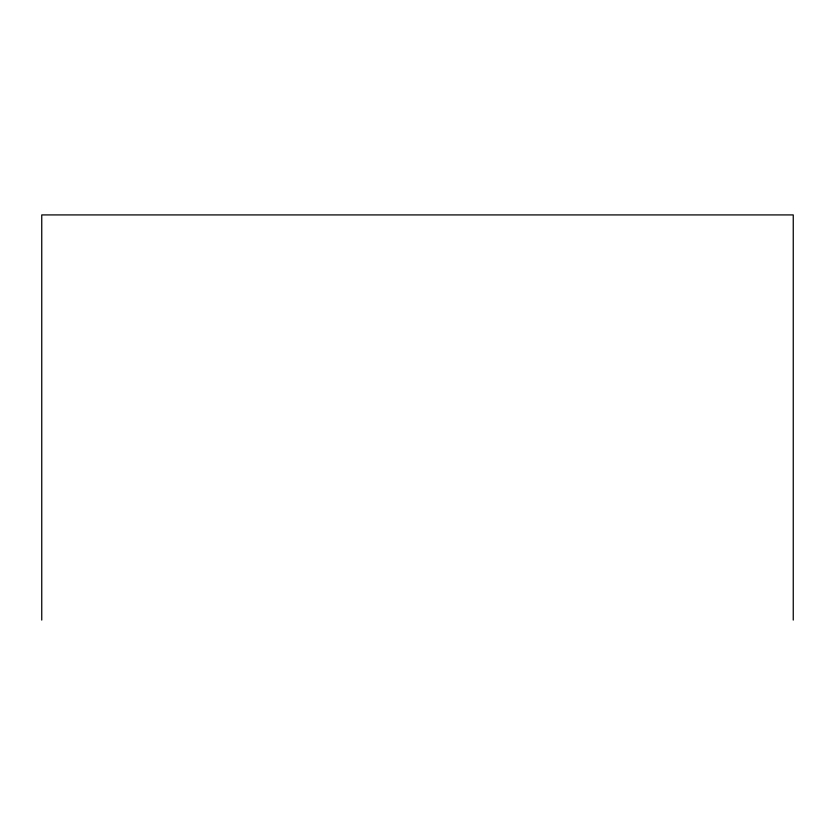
<?xml version="1.0" encoding="UTF-8"?>
<svg xmlns="http://www.w3.org/2000/svg" width="835" height="835" viewBox="0 0 835 835"><rect width="100%" height="100%" fill="white"/><g stroke="black" fill="none" stroke-linecap="round" stroke-linejoin="round"><path stroke-width="1.25" d="M793.25 620.081L793.25 214.919L41.75 214.919L41.75 620.081"/></g></svg>
